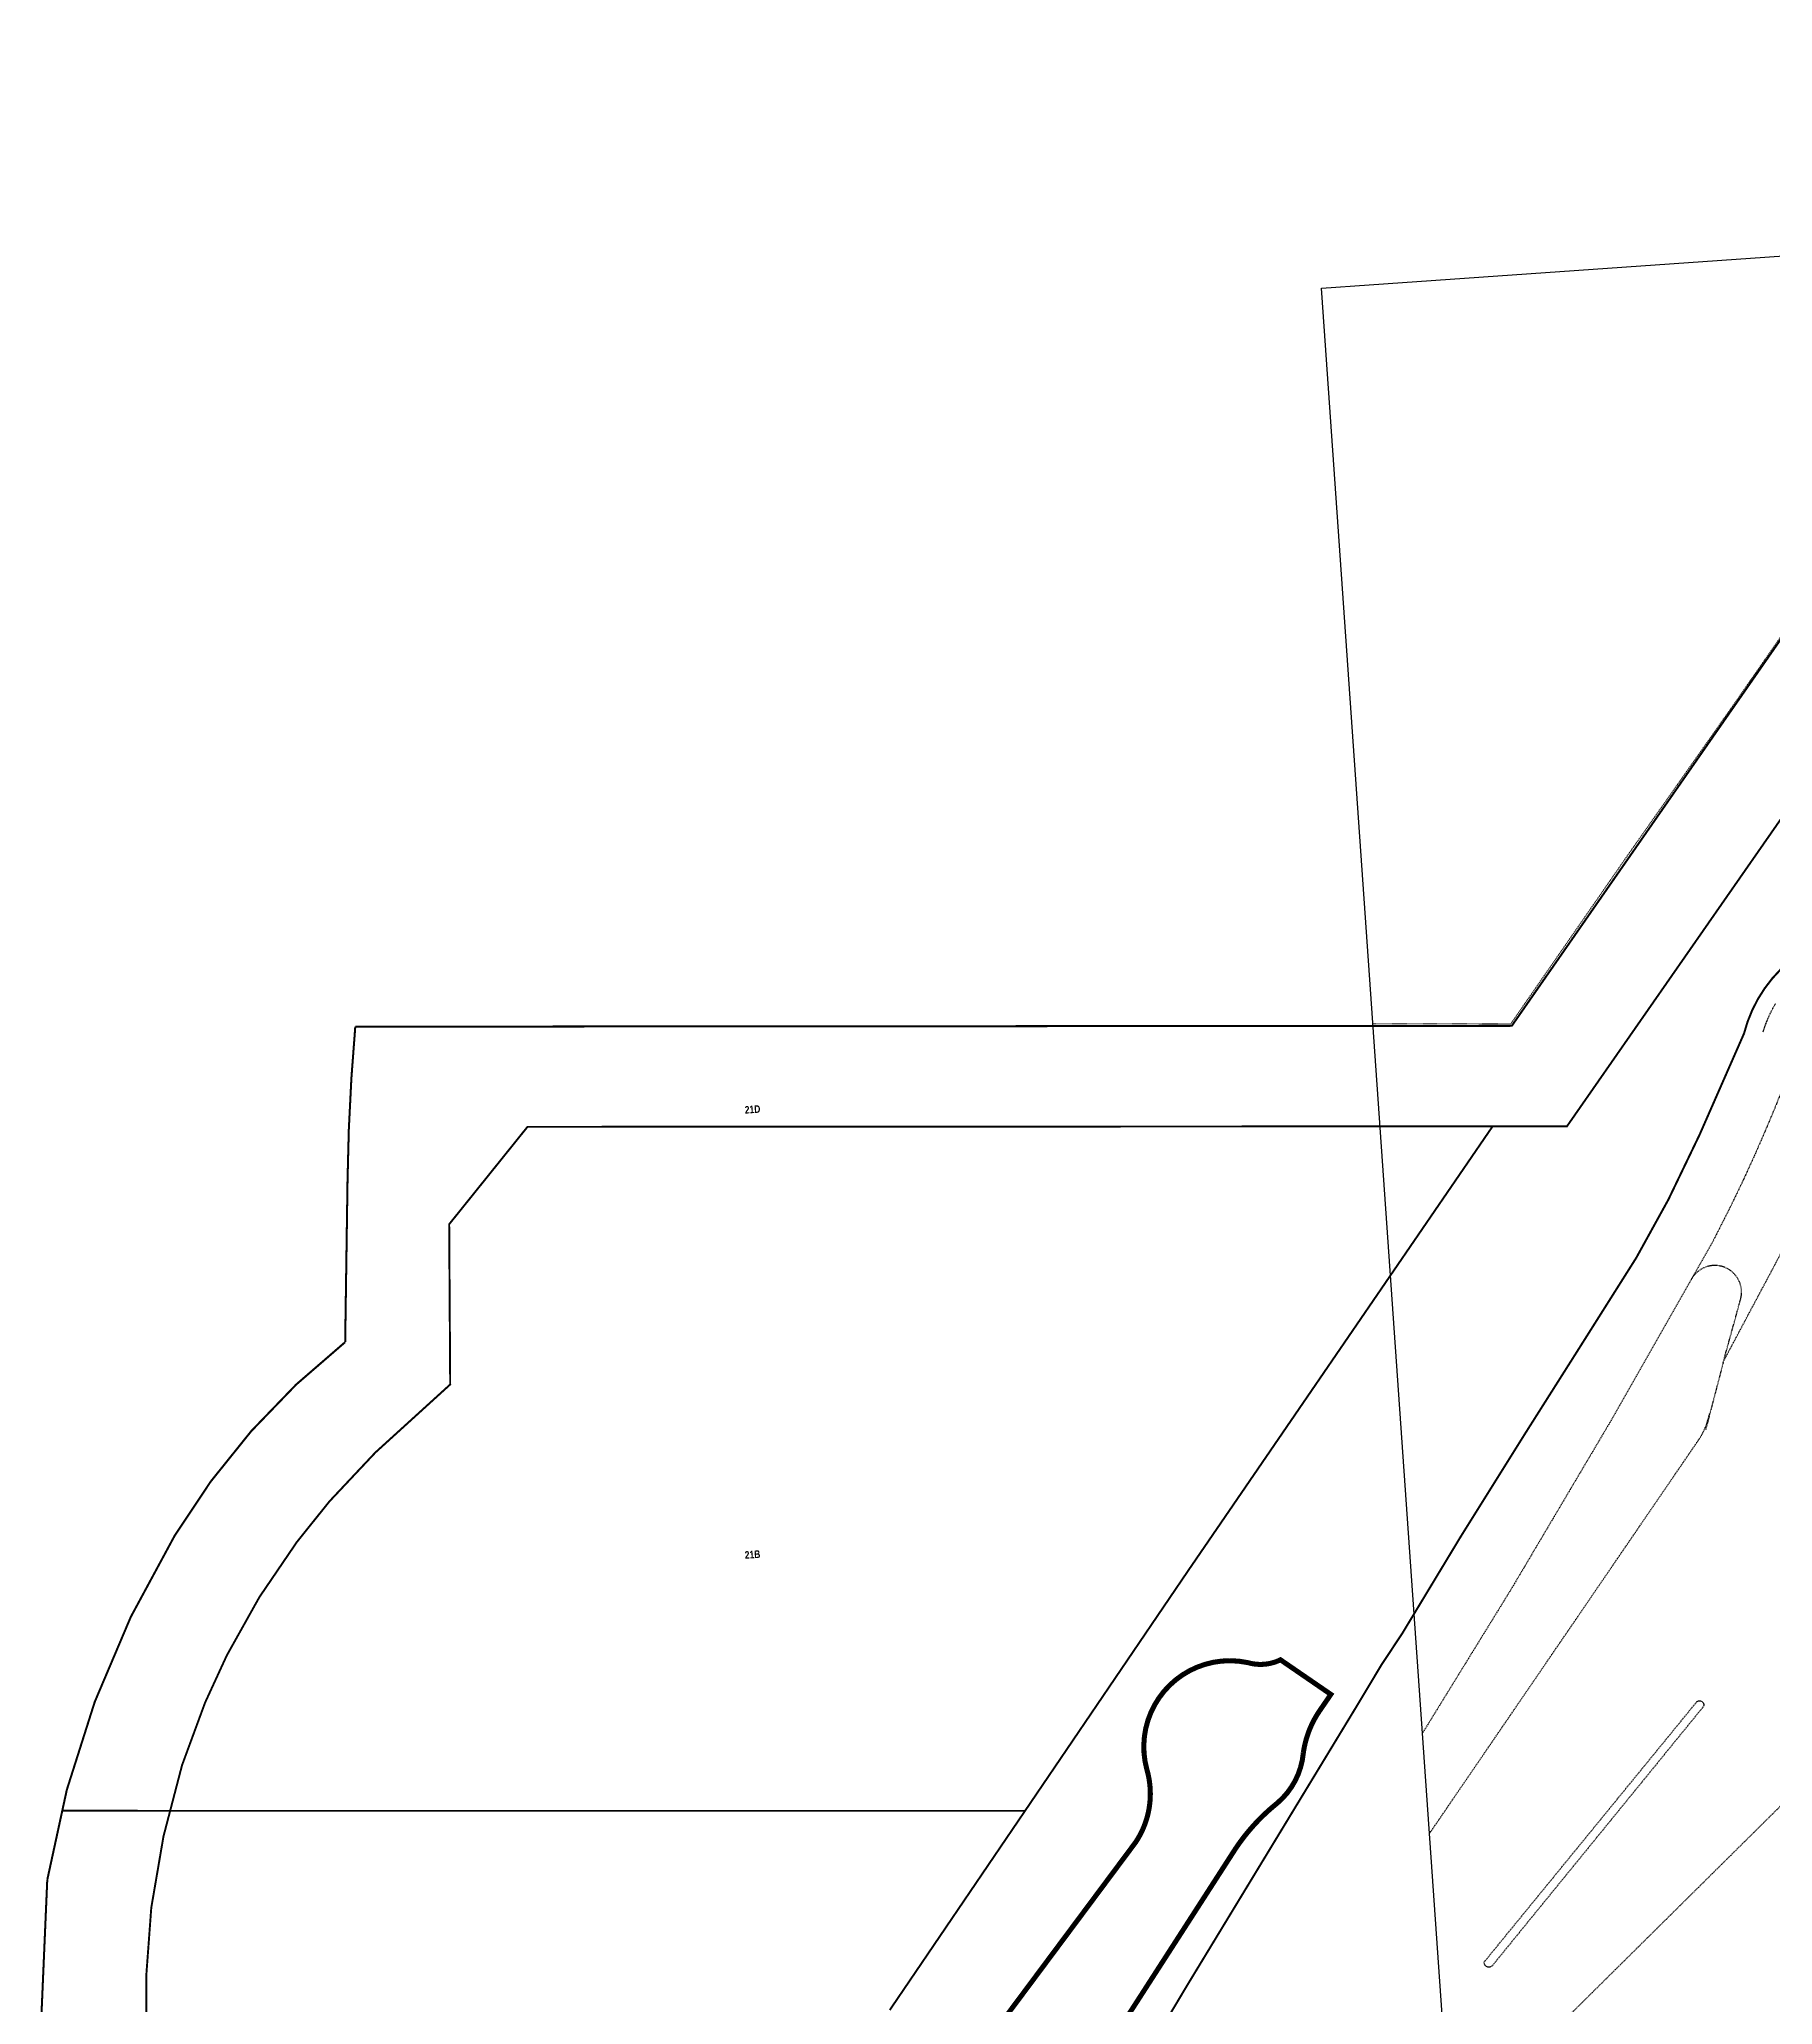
# Model space of a CAD drawing. Header units: millimetres. Extents: x 50357 to 985146, y 723188 to 1803594.
# Drawn here: x 829184.7 to 829527.5, y 820073.1 to 820461.7 of the extents above; entities that cross this region are included whole.
import ezdxf
from ezdxf.xclip import XClip

# ---------------------------------------------------------------- set-up
doc = ezdxf.new("R2010")
doc.units = ezdxf.units.MM
doc.header["$LTSCALE"] = 3
doc.header["$MEASUREMENT"] = 0
for name, pattern in [('DASHED', [19.05, 12.7, -6.35]), ('PHANTOM', [2.5, 1.25, -0.25, 0.25, -0.25, 0.25, -0.25]), ('x-baseplan$0$DGN Style 2', [1.94727e-06, 0, -1.94727e-06])]:
    doc.linetypes.add(name, pattern=pattern)
doc.layers.get('Defpoints').update_dxf_attribs({"color": 32})
for name, color, linetype in [('00_Xref', 7, 'Continuous'), ('_PARCEL BOUNDARY', 10, 'DASHED'), ('x-baseplan$0$XXXXX-PIW-DWG-P00-XXXX-R100-WS4-00$0$XXXXX-PIW-P-WHCGRDP1-XXX$0$MMH813__', 3, 'Continuous')]:
    doc.layers.add(name, color=color, linetype=linetype)
doc.layers.add('DraftConditionLine_AtGradeRoad_20180809', color=7, linetype='Continuous', lineweight=0)
doc.layers.add('x-baseplan$0$AR-ROAD_AR_BS_MI_', color=7, linetype='Continuous', true_color=0x6d6d6d)
doc.styles.add('_BOLD', font='arialbd.ttf', dxfattribs={"width": 0.8})

# ---------------------------------------------------------------- blocks, each defined once
blk = doc.blocks.new('x-baseplan$0$XXXXX-PIW-DWG-P00-XXXX-R100-WS4-00')
at = {"layer": 'x-baseplan$0$XXXXX-PIW-DWG-P00-XXXX-R100-WS4-00$0$XXXXX-PIW-P-WHCGRDP1-XXX$0$MMH813__', "ltscale": 0.005142, "elevation": 5.71}
blk.add_lwpolyline([(834162.37, 818072.13), (834185.56, 818108.08), (834185.68, 818108.26), (834186.22, 818109.07), (834186.78, 818109.87), (834187.37, 818110.65), (834187.97, 818111.42), (834188.59, 818112.17), (834189.23, 818112.9), (834189.32, 818113.01), (834189.89, 818113.62), (834190.56, 818114.33), (834191.26, 818115.01), (834191.97, 818115.68), (834192.69, 818116.33), (834193.44, 818116.96), (834193.83, 818117.28), (834194.22, 818117.61), (834195.01, 818118.34), (834195.74, 818119.13), (834196.41, 818119.96), (834197.02, 818120.84), (834197.57, 818121.76), (834198.05, 818122.72), (834198.46, 818123.71), (834198.79, 818124.73), (834199.06, 818125.77), (834199.25, 818126.82), (834199.38, 818127.81), (834199.54, 818128.75), (834199.74, 818129.67), (834200, 818130.59), (834200.3, 818131.49), (834200.38, 818131.72), (834200.64, 818132.38), (834201.03, 818133.24), (834201.46, 818134.09), (834201.93, 818134.91), (834202.44, 818135.71), (834204.13, 818138.18), (834208.27, 818144.21)], dxfattribs=at)
at = {"layer": 'x-baseplan$0$XXXXX-PIW-DWG-P00-XXXX-R100-WS4-00$0$XXXXX-PIW-P-WHCGRDP1-XXX$0$MMH813__', "ltscale": 0.005142}
for points in [[(834165.08, 818076.34, 5.11), (834180.8, 818100.71, 5.43), (834185.56, 818108.08, 5.52), (834185.68, 818108.26, 5.52), (834186.22, 818109.07, 5.55), (834186.78, 818109.87, 5.58), (834187.37, 818110.65, 5.61), (834187.97, 818111.42, 5.64), (834188.59, 818112.17, 5.68), (834189.23, 818112.9, 5.71), (834189.32, 818113.01, 5.72), (834189.89, 818113.62, 5.75), (834190.56, 818114.33, 5.82), (834191.26, 818115.01, 5.85), (834191.97, 818115.68, 5.86), (834192.69, 818116.33, 5.87), (834193.44, 818116.96, 5.87), (834193.83, 818117.28, 5.88), (834194.22, 818117.61, 5.88), (834195.01, 818118.34, 5.89), (834195.74, 818119.13, 5.9), (834196.41, 818119.96, 5.9), (834197.02, 818120.84, 5.91), (834197.57, 818121.76, 5.91), (834198.05, 818122.72, 5.92), (834198.46, 818123.71, 5.92), (834198.79, 818124.73, 5.92), (834199.06, 818125.77, 5.93), (834199.25, 818126.82, 5.93), (834199.38, 818127.81, 5.93), (834199.54, 818128.75, 5.93), (834199.74, 818129.67, 5.93), (834200, 818130.59, 5.93), (834200.3, 818131.49, 5.9), (834200.38, 818131.72, 5.88), (834200.64, 818132.38, 5.86), (834201.03, 818133.24, 5.85), (834201.46, 818134.09, 5.84), (834201.93, 818134.91, 5.83), (834202.44, 818135.71, 5.84), (834204.13, 818138.18, 5.9), (834204.7, 818139.01, 5.92), (834205.27, 818139.83, 5.94), (834205.83, 818140.66, 5.96), (834208.27, 818144.21, 6.05)], [(834140.17, 818075.66, 0), (834144.38, 818081.07, 0), (834148.57, 818086.68, 0), (834165.76, 818110, 0)], [(834142.62, 818073.97, 0), (834146.83, 818079.38, 0), (834151.02, 818084.99, 0), (834167.8, 818107.76, 0)], [(834163.81, 818076.17, 0), (834180.08, 818101.39, 0), (834184.99, 818109.02, 0), (834185.05, 818109.12, 0)]]:
    blk.add_polyline3d(points, dxfattribs=at)
blk = doc.blocks.new('x-baseplan')
at = {"layer": 'x-baseplan$0$AR-ROAD_AR_BS_MI_', "linetype": 'x-baseplan$0$DGN Style 2'}
for q in [(834285.45, 818217.4), (834278.52, 818191.56)]:
    blk.add_line((834282, 818204.91), q, dxfattribs=at)
at = {"layer": 'x-baseplan$0$AR-ROAD_AR_BS_MI_', "linetype": 'x-baseplan$0$DGN Style 2', "lineweight": 0, "flags": 128}
for points in [[(834240.01, 818271.91), (834262.88, 818304.88), (834284.95, 818336.24), (834287.42, 818339.82), (834328.67, 818399.09)], [(834018.47, 818271.96), (834170.03, 818271.86), (834240.01, 818271.91)]]:
    blk.add_lwpolyline(points, dxfattribs=at)
at = {"layer": 'x-baseplan$0$AR-ROAD_AR_BS_MI_', "linetype": 'x-baseplan$0$DGN Style 2', "flags": 128}
for points in [[(834291.6, 818274.52), (834291.8, 818274.89)], [(834291.8, 818274.89), (834292, 818275.25), (834292.2, 818275.61), (834292.41, 818275.97)], [(834290.04, 818270.68), (834290.17, 818271.08), (834290.3, 818271.47)], [(834290.05, 818270.69), (834290.18, 818271.08), (834290.31, 818271.48)], [(834290.3, 818271.47), (834290.44, 818271.86), (834290.59, 818272.25), (834290.74, 818272.63), (834290.9, 818273.02)], [(834290.31, 818271.48), (834290.45, 818271.87), (834290.6, 818272.26), (834290.75, 818272.64), (834290.91, 818273.02)], [(834290.9, 818273.02), (834291.07, 818273.4)], [(834290.91, 818273.02), (834291.08, 818273.4)], [(834291.07, 818273.4), (834291.24, 818273.77)], [(834291.24, 818273.77), (834291.42, 818274.15)], [(834291.42, 818274.15), (834291.6, 818274.52)], [(834289.87, 818270.27), (834290.04, 818270.68)], [(834289.88, 818270.27), (834290.05, 818270.69)], [(834296.64, 818266.97), (834296.61, 818266.86), (834296.57, 818266.74), (834296.54, 818266.62), (834296.51, 818266.5), (834296.49, 818266.38), (834296.44, 818266.16), (834294.52, 818261.04), (834292.5, 818255.94), (834290.39, 818250.88), (834288.2, 818245.86), (834285.92, 818240.88), (834283.55, 818235.94), (834279.81, 818228.56), (834260.26, 818194.18), (834240.1, 818160.14), (834218.88, 818125.7)], [(834282, 818204.91), (834282.05, 818205.13), (834311.22, 818259.88)], [(834212.44, 818095.01), (834277.13, 818189.59), (834277.26, 818189.78), (834277.38, 818189.98), (834277.51, 818190.17), (834277.63, 818190.37), (834277.74, 818190.57), (834277.86, 818190.78), (834277.97, 818190.98), (834278.07, 818191.19), (834278.17, 818191.4), (834278.27, 818191.61), (834278.37, 818191.82), (834278.46, 818192.03), (834278.55, 818192.25), (834278.63, 818192.47), (834278.71, 818192.68), (834278.78, 818192.9), (834278.86, 818193.12), (834278.92, 818193.35), (834278.99, 818193.57), (834279.05, 818193.79), (834279.11, 818194.02), (834279.16, 818194.25), (834279.21, 818194.47), (834279.29, 818194.91)], [(834344.62, 818162.09), (834344.39, 818162.07), (834343.83, 818162.01), (834343.27, 818161.93), (834342.72, 818161.85), (834342.16, 818161.76), (834341.61, 818161.66), (834341.06, 818161.55), (834340.51, 818161.43), (834339.96, 818161.3), (834339.42, 818161.16), (834338.87, 818161.01), (834338.33, 818160.85), (834333.7, 818157.18), (834236.42, 818060.84)], [(834234.87, 818086.54), (834276.77, 818137.81), (834276.78, 818137.82), (834276.79, 818137.83), (834276.81, 818137.84), (834276.82, 818137.85), (834276.83, 818137.86), (834276.84, 818137.87), (834276.85, 818137.88), (834276.86, 818137.89), (834276.88, 818137.89), (834276.89, 818137.9), (834276.9, 818137.91), (834276.91, 818137.92), (834276.93, 818137.92), (834276.94, 818137.93), (834276.95, 818137.94), (834276.96, 818137.94), (834276.98, 818137.95), (834276.99, 818137.96), (834277, 818137.96), (834277.02, 818137.97), (834277.03, 818137.97), (834277.04, 818137.98), (834277.06, 818137.98), (834277.07, 818137.99), (834277.09, 818137.99), (834277.1, 818138), (834277.11, 818138), (834277.13, 818138), (834277.14, 818138.01), (834277.16, 818138.01), (834277.17, 818138.01), (834277.18, 818138.02), (834277.2, 818138.02), (834277.21, 818138.02), (834277.23, 818138.02), (834277.24, 818138.02), (834277.26, 818138.03), (834277.27, 818138.03), (834277.28, 818138.03), (834277.3, 818138.03), (834277.31, 818138.03), (834277.33, 818138.03), (834277.34, 818138.03), (834277.36, 818138.03), (834277.37, 818138.03), (834277.39, 818138.03), (834277.4, 818138.03), (834277.41, 818138.03), (834277.43, 818138.02), (834277.44, 818138.02), (834277.46, 818138.02), (834277.47, 818138.02), (834277.49, 818138.01), (834277.5, 818138.01), (834277.51, 818138.01), (834277.53, 818138.01), (834277.54, 818138), (834277.56, 818138), (834277.57, 818137.99), (834277.58, 818137.99), (834277.6, 818137.99), (834277.61, 818137.98), (834277.63, 818137.98), (834277.64, 818137.97), (834277.65, 818137.96), (834277.67, 818137.96), (834277.68, 818137.95), (834277.69, 818137.95), (834277.71, 818137.94), (834277.72, 818137.93), (834277.73, 818137.93), (834277.74, 818137.92), (834277.76, 818137.91), (834277.77, 818137.9), (834277.78, 818137.9), (834277.79, 818137.89), (834277.8, 818137.88), (834277.82, 818137.87), (834277.83, 818137.86), (834277.84, 818137.86), (834277.85, 818137.85), (834277.86, 818137.84), (834277.87, 818137.83), (834277.88, 818137.82), (834277.9, 818137.81), (834277.91, 818137.8), (834277.92, 818137.79), (834277.93, 818137.78), (834277.94, 818137.77), (834277.95, 818137.76), (834277.96, 818137.75), (834277.97, 818137.73), (834277.97, 818137.72), (834277.98, 818137.71), (834277.99, 818137.7), (834278, 818137.69), (834278.01, 818137.68), (834278.02, 818137.67), (834278.03, 818137.65), (834278.03, 818137.64), (834278.04, 818137.63), (834278.05, 818137.62), (834278.06, 818137.6), (834278.06, 818137.59), (834278.07, 818137.58), (834278.08, 818137.57), (834278.08, 818137.55), (834278.09, 818137.54), (834278.09, 818137.53), (834278.1, 818137.51), (834278.1, 818137.5), (834278.11, 818137.49), (834278.11, 818137.47), (834278.12, 818137.46), (834278.12, 818137.44), (834278.13, 818137.43), (834278.13, 818137.42), (834278.14, 818137.4), (834278.14, 818137.39), (834278.14, 818137.37), (834278.15, 818137.36), (834278.15, 818137.35), (834278.15, 818137.33), (834278.15, 818137.32), (834278.15, 818137.3), (834278.16, 818137.29), (834278.16, 818137.27), (834278.16, 818137.26), (834278.16, 818137.25), (834278.16, 818137.23), (834278.16, 818137.22), (834278.16, 818137.2), (834278.16, 818137.19), (834278.16, 818137.17), (834278.16, 818137.16), (834278.16, 818137.14), (834278.16, 818137.13), (834278.16, 818137.11), (834278.15, 818137.1), (834278.15, 818137.09), (834278.15, 818137.07), (834278.15, 818137.06), (834278.15, 818137.04), (834278.14, 818137.03), (834278.14, 818137.01), (834278.14, 818137), (834278.13, 818136.99), (834278.13, 818136.97), (834278.13, 818136.96), (834278.12, 818136.94), (834278.12, 818136.93), (834278.11, 818136.92), (834278.11, 818136.9), (834278.1, 818136.89), (834278.09, 818136.87), (834236.39, 818085.7), (834236.38, 818085.68), (834236.37, 818085.67), (834236.36, 818085.66), (834236.35, 818085.65), (834236.34, 818085.63), (834236.33, 818085.62), (834236.32, 818085.61), (834236.3, 818085.6), (834236.29, 818085.59), (834236.28, 818085.58), (834236.27, 818085.57), (834236.25, 818085.56), (834236.24, 818085.55), (834236.23, 818085.54), (834236.21, 818085.53), (834236.2, 818085.52), (834236.19, 818085.51), (834236.17, 818085.5), (834236.16, 818085.49), (834236.15, 818085.48), (834236.13, 818085.47), (834236.12, 818085.46), (834236.1, 818085.46), (834236.09, 818085.45), (834236.07, 818085.44), (834236.06, 818085.43), (834236.04, 818085.43), (834236.03, 818085.42), (834236.01, 818085.41), (834236, 818085.41), (834235.98, 818085.4), (834235.97, 818085.4), (834235.95, 818085.39), (834235.94, 818085.39), (834235.92, 818085.38), (834235.9, 818085.38), (834235.89, 818085.37), (834235.87, 818085.37), (834235.86, 818085.37), (834235.84, 818085.36), (834235.82, 818085.36), (834235.81, 818085.36), (834235.79, 818085.35), (834235.78, 818085.35), (834235.76, 818085.35), (834235.74, 818085.35), (834235.73, 818085.35), (834235.71, 818085.35), (834235.69, 818085.35), (834235.68, 818085.35), (834235.66, 818085.35), (834235.64, 818085.35), (834235.63, 818085.35), (834235.61, 818085.35), (834235.59, 818085.35), (834235.58, 818085.35), (834235.56, 818085.35), (834235.55, 818085.35), (834235.53, 818085.35), (834235.51, 818085.36), (834235.5, 818085.36), (834235.48, 818085.36), (834235.46, 818085.37), (834235.45, 818085.37), (834235.43, 818085.37), (834235.42, 818085.38), (834235.4, 818085.38), (834235.39, 818085.39), (834235.37, 818085.39), (834235.35, 818085.4), (834235.34, 818085.4), (834235.32, 818085.41), (834235.31, 818085.41), (834235.29, 818085.42), (834235.28, 818085.43), (834235.26, 818085.43), (834235.25, 818085.44), (834235.23, 818085.45), (834235.22, 818085.46), (834235.2, 818085.46), (834235.19, 818085.47), (834235.18, 818085.48), (834235.16, 818085.49), (834235.15, 818085.5), (834235.13, 818085.51), (834235.12, 818085.52), (834235.11, 818085.52), (834235.09, 818085.53), (834235.08, 818085.54), (834235.07, 818085.55), (834235.05, 818085.57), (834235.04, 818085.58), (834235.03, 818085.59), (834235.02, 818085.6), (834235.01, 818085.61), (834234.99, 818085.62), (834234.98, 818085.63), (834234.97, 818085.64), (834234.96, 818085.66), (834234.95, 818085.67), (834234.94, 818085.68), (834234.93, 818085.69), (834234.92, 818085.71), (834234.91, 818085.72), (834234.9, 818085.73), (834234.89, 818085.75), (834234.88, 818085.76), (834234.87, 818085.77), (834234.86, 818085.79), (834234.85, 818085.8), (834234.84, 818085.82), (834234.84, 818085.83), (834234.83, 818085.84), (834234.82, 818085.86), (834234.81, 818085.87), (834234.81, 818085.89), (834234.8, 818085.9), (834234.79, 818085.92), (834234.79, 818085.93), (834234.78, 818085.95), (834234.77, 818085.96), (834234.77, 818085.98), (834234.76, 818086), (834234.76, 818086.01), (834234.75, 818086.03), (834234.75, 818086.04), (834234.75, 818086.06), (834234.74, 818086.07), (834234.74, 818086.09), (834234.73, 818086.11), (834234.73, 818086.12), (834234.73, 818086.14), (834234.73, 818086.16), (834234.72, 818086.17), (834234.72, 818086.19), (834234.72, 818086.2), (834234.72, 818086.22), (834234.72, 818086.24), (834234.72, 818086.25), (834234.72, 818086.27), (834234.72, 818086.29), (834234.72, 818086.3), (834234.72, 818086.32), (834234.72, 818086.34), (834234.72, 818086.35), (834234.72, 818086.37), (834234.72, 818086.39), (834234.72, 818086.4), (834234.73, 818086.42), (834234.73, 818086.43), (834234.73, 818086.45), (834234.73, 818086.47), (834234.74, 818086.48), (834234.74, 818086.5), (834234.74, 818086.51), (834234.75, 818086.53), (834234.75, 818086.55), (834234.76, 818086.56), (834234.87, 818086.54)]]:
    blk.add_lwpolyline(points, dxfattribs=at)
at = {"layer": 'x-baseplan$0$AR-ROAD_AR_BS_MI_', "linetype": 'x-baseplan$0$DGN Style 2'}
blk.add_arc((834280.35, 818218.81), 5.29, 344.5942, 150.3756, dxfattribs=at)
blk.add_open_spline([(834217.16, 818123.01), (834207.97, 818108.73), (834203.01, 818100.94), (834198.06, 818093.15), (834190.62, 818081.99), (834182.3, 818069.51), (834173.97, 818057.03), (834172.72, 818055.14), (834172.44, 818054.65), (834171.88, 818053.67), (834171.38, 818052.72), (834170.77, 818051.37), (834170.42, 818050.51), (834170.28, 818050.12), (834170.23, 818049.92), (834170.19, 818049.72), (834170.14, 818049.49), (834169.74, 818048.4), (834169.42, 818047.3), (834168.84, 818044.68), (834168.59, 818042.67), (834168.57, 818039.77), (834168.68, 818038.3), (834168.81, 818037.28), (834168.89, 818036.75), (834169.04, 818035.78), (834169.24, 818034.82), (834169.45, 818033.9), (834169.58, 818033.39), (834169.71, 818032.88), (834169.9, 818032.21), (834170.19, 818031.2), (834170.69, 818029.81), (834171.03, 818028.91), (834171.4, 818028.04), (834171.78, 818027.15), (834172.27, 818026.17), (834172.54, 818025.66), (834173.27, 818024.36), (834174.13, 818023.08), (834175.87, 818020.97), (834176.82, 818019.99), (834178.14, 818018.82), (834178.57, 818018.47), (834179.74, 818017.57), (834180.76, 818016.89), (834182.31, 818016), (834183.08, 818015.6), (834183.86, 818015.19), (834184.88, 818014.7), (834185.91, 818014.23), (834187.24, 818013.67), (834188, 818013.38), (834189.35, 818012.87), (834190.12, 818012.62), (834190.98, 818012.34), (834191.52, 818012.19), (834192.05, 818012.05), (834192.9, 818011.86), (834193.86, 818011.69), (834195.59, 818011.53), (834196.73, 818011.51), (834198.12, 818011.6), (834199.27, 818011.69), (834200.93, 818011.93), (834201.95, 818012.12), (834203.03, 818012.35), (834203.99, 818012.58), (834205.45, 818013.01), (834207.14, 818013.56), (834208.4, 818014.1), (834209.52, 818014.66), (834210.66, 818015.27), (834211.75, 818015.98), (834212.64, 818016.64), (834212.85, 818016.8), (834213.05, 818016.96), (834213.38, 818017.18), (834235.42, 818032.28), (834257.46, 818047.37), (834313.23, 818085.55)], degree=3, knots=[0, 0, 0, 0, 0.118549, 0.119922, 0.119922, 0.292667, 0.314758, 0.314758, 0.322104, 0.322104, 0.329451, 0.336081, 0.341297, 0.341488, 0.341488, 0.343923, 0.344155, 0.344618, 0.358987, 0.358987, 0.379393, 0.385178, 0.39664, 0.398543, 0.398543, 0.403565, 0.411326, 0.411326, 0.415739, 0.418174, 0.418174, 0.424794, 0.431794, 0.437349, 0.437349, 0.444091, 0.44981, 0.451582, 0.451582, 0.469286, 0.471423, 0.487063, 0.487063, 0.494301, 0.494301, 0.506246, 0.510156, 0.517505, 0.517505, 0.52162, 0.532201, 0.532201, 0.540333, 0.542782, 0.550898, 0.550898, 0.554553, 0.55809, 0.55809, 0.565833, 0.570707, 0.580657, 0.580657, 0.588819, 0.595598, 0.602376, 0.602376, 0.609847, 0.615173, 0.622211, 0.632923, 0.632923, 0.638514, 0.649735, 0.649735, 0.652952, 0.653071, 0.653071, 0.658133, 1, 1, 1, 1], dxfattribs=at)
blk.add_blockref('x-baseplan$0$XXXXX-PIW-DWG-P00-XXXX-R100-WS4-00', (0, 0))
blk = doc.blocks.new('PARCEL BOUNDARY')
at = {"layer": '_PARCEL BOUNDARY', "ltscale": 0.2, "const_width": 400}
for points in [[(833948989, 817456124), (833950364, 817488063, -0.0940633), (833975556, 817556113, -0.0902781), (834009286, 817594401), (834009749, 817626239, -0.0189096), (834011285, 817656779), (834240035, 817656948), (834328826, 817784526)], [(834293229, 817668130, 0.1362325), (834285961, 817655424), (834277176, 817635418), (834270995, 817622574), (834264654, 817611081), (834252662, 817592098), (834242750, 817576451), (834230030, 817556108), (834218394, 817536845), (834214232, 817530553), (834209561, 817522752), (834175873, 817467287), (834168313, 817454617)]]:
    blk.add_lwpolyline(points, format="xyb", dxfattribs=at)
at = {"layer": '_PARCEL BOUNDARY', "ltscale": 100, "const_width": 383, "flags": 128}
for points in [[(834236237, 817637072), (834250943, 817637080), (834345551, 817772940)], [(833953173, 817501723), (833974494, 817501723), (834143765, 817501723)]]:
    blk.add_lwpolyline(points, dxfattribs=at)
at = {"layer": '_PARCEL BOUNDARY', "ltscale": 100, "const_width": 383}
blk.add_lwpolyline([(833969935, 817447466), (833969971, 817469437), (833970937, 817482557), (833973350, 817496662), (833977027, 817510752), (833981581, 817523118), (833985886, 817532471), (833992319, 817543971), (833999729, 817554866), (834006171, 817562900), (834015255, 817572566), (834030059, 817586023), (834029857, 817617710), (834045344, 817636969), (834236237, 817637072), (834176143, 817549386), (834130481, 817482167), (834117000, 817462322)], dxfattribs=at)
at = {"layer": 'Defpoints', "style": '_BOLD', "width": 0.8}
for s, p in [('21D', (834088379, 817639572, 994000)), ('21B', (834088379, 817551544, 994000))]:
    blk.add_text(s, height=1500, rotation=4.00124, dxfattribs=at).set_placement(p)

msp = doc.modelspace()

# ---------------------------------------------------------------- linework, layer by layer
at = {"layer": 'Defpoints'}
msp.add_lwpolyline([(829438.2749, 820412.4564), (830142.5028, 820461.6873), (830191.8829, 819755.3265), (829487.6549, 819706.0955)], close=True, dxfattribs=at)
at = {"layer": 'DraftConditionLine_AtGradeRoad_20180809', "linetype": 'PHANTOM', "ltscale": 0.3, "const_width": 1, "flags": 128}
msp.add_lwpolyline([(829676.9706, 820165.7243), (829676.9917, 820165.0595), (829677.0012, 820164.3945), (829676.9991, 820163.7294), (829676.9854, 820163.0644), (829676.9601, 820162.3998), (829676.9231, 820161.7358), (829676.8746, 820161.0724), (829676.8146, 820160.4101), (829676.743, 820159.7488), (829676.6598, 820159.0889), (829676.5652, 820158.4306), (829676.459, 820157.774), (829676.3415, 820157.1194), (829676.2125, 820156.4669), (829676.0721, 820155.8168), (829675.9205, 820155.1693), (829675.7575, 820154.5244), (829675.5833, 820153.8825), (829675.398, 820153.2438), (829675.2015, 820152.6084), (829674.994, 820151.9765), (829674.7755, 820151.3483), (829674.546, 820150.7241), (829674.3057, 820150.1039), (829674.0546, 820149.488), (829673.7928, 820148.8766), (829673.5203, 820148.2699), (829673.2373, 820147.668), (829672.9439, 820147.0711), (829672.64, 820146.4795), (829672.3259, 820145.8932), (829672.0016, 820145.3126), (829671.6673, 820144.7376), (829671.3229, 820144.1686), (829670.9687, 820143.6057), (829670.6047, 820143.0491), (829670.231, 820142.4989), (829669.8478, 820141.9553), (829669.4551, 820141.4184), (829669.0532, 820140.8885), (829668.6421, 820140.3657), (829668.2219, 820139.8502), (829667.7927, 820139.342), (829667.3549, 820138.8415), (829667.3547, 820138.8413), (829665.3504, 820136.8526), (829663.3118, 820134.8992), (829661.2394, 820132.9817), (829659.1338, 820131.1006), (829656.9957, 820129.2566), (829654.8258, 820127.4501), (829652.6246, 820125.6818), (829650.393, 820123.9522), (829648.1315, 820122.2618), (829645.8408, 820120.6111), (829643.5217, 820119.0007), (829641.1748, 820117.431), (829638.8009, 820115.9024), (829636.4007, 820114.4156), (829633.9749, 820112.9708), (829631.5242, 820111.5686), (829629.0494, 820110.2094), (829626.5513, 820108.8936), (829625.4437, 820108.3279, 0.0292121), (829599.6203, 820095.8033, 0.02526117), (829495.3773, 820025.4198), (829458.7116, 819999.2796), (829458.1109, 819998.7875), (829457.5016, 819998.3061), (829456.884, 819997.8353), (829456.2584, 819997.3754), (829455.6247, 819996.9264), (829454.9834, 819996.4886), (829454.3345, 819996.0621), (829453.6782, 819995.6469), (829453.0148, 819995.2433), (829452.3445, 819994.8513), (829451.6674, 819994.471), (829450.9838, 819994.1026), (829450.2938, 819993.7462), (829449.5978, 819993.402), (829448.8958, 819993.0699), (829448.1882, 819992.7501), (829447.4751, 819992.4427), (829446.7567, 819992.1478), (829446.0333, 819991.8655), (829445.3051, 819991.5958), (829444.5723, 819991.3389), (829443.8351, 819991.0949), (829443.0937, 819990.8637), (829442.3485, 819990.6455), (829441.5995, 819990.4404), (829440.8471, 819990.2483), (829440.0914, 819990.0694), (829439.3327, 819989.9038), (829438.5713, 819989.7514), (829437.8073, 819989.6123), (829437.041, 819989.4865), (829436.2726, 819989.3742), (829435.5024, 819989.2752), (829434.7306, 819989.1898), (829433.9574, 819989.1178), (829433.1831, 819989.0593), (829432.4078, 819989.0144), (829431.6319, 819988.983), (829430.8556, 819988.9651), (829430.079, 819988.9608), (829429.3025, 819988.97), (829428.5263, 819988.9928), (829427.7506, 819989.0291), (829426.9757, 819989.079), (829426.2017, 819989.1424), (829425.429, 819989.2193), (829424.6577, 819989.3096), (829423.8881, 819989.4134), (829423.1205, 819989.5306), (829422.355, 819989.6612), (829421.5919, 819989.8051), (829420.8315, 819989.9624), (829420.0739, 819990.1328), (829419.3193, 819990.3165), (829418.5682, 819990.5133), (829417.8205, 819990.7232), (829417.0766, 819990.9461), (829416.3368, 819991.182), (829415.6012, 819991.4307), (829414.87, 819991.6923), (829414.1435, 819991.9665), (829413.4219, 819992.2534), (829412.7054, 819992.5528), (829411.9942, 819992.8648), (829411.2886, 819993.189), (829410.5888, 819993.5255), (829409.8949, 819993.8742), (829409.2073, 819994.235), (829408.526, 819994.6077), (829407.8513, 819994.9922), (829407.1835, 819995.3885), (829406.5227, 819995.7963), (829405.8691, 819996.2156), (829405.2229, 819996.6463), (829404.5843, 819997.0881), (829403.9535, 819997.5411), (829403.3308, 819998.005), (829402.7162, 819998.4796), (829402.11, 819998.965), (829401.5124, 819999.4608), (829400.9235, 819999.967), (829400.3435, 820000.4834), (829399.7726, 820001.0098), (829399.2111, 820001.5462), (829398.6589, 820002.0922), (829398.1164, 820002.6478), (829397.8701, 820002.9065), (829397.3229, 820003.5218), (829396.7865, 820004.1465), (829396.2611, 820004.7804), (829395.7469, 820005.4234), (829395.2439, 820006.0754), (829394.7524, 820006.7359), (829394.2725, 820007.405), (829393.8044, 820008.0823), (829393.3482, 820008.7678), (829392.9039, 820009.461), (829392.4719, 820010.1619), (829392.0521, 820010.8703), (829391.6448, 820011.5858), (829391.25, 820012.3084), (829390.8679, 820013.0377), (829390.4986, 820013.7736), (829390.1422, 820014.5159), (829389.7988, 820015.2642), (829389.4685, 820016.0184), (829389.1514, 820016.7783), (829388.8476, 820017.5436), (829388.5572, 820018.3141), (829388.2804, 820019.0895), (829388.0171, 820019.8696), (829387.7674, 820020.6542), (829387.5315, 820021.4431), (829387.3094, 820022.2359), (829387.1011, 820023.0325), (829386.9068, 820023.8327), (829386.7265, 820024.636), (829386.5602, 820025.4425), (829386.4081, 820026.2516), (829386.27, 820027.0634), (829386.1462, 820027.8774), (829386.0366, 820028.6934), (829385.9412, 820029.5113), (829385.8602, 820030.3306), (829385.7934, 820031.1513), (829385.741, 820031.973), (829385.7029, 820032.7955), (829385.6792, 820033.6185), (829385.6699, 820034.4418), (829385.6749, 820035.2652), (829385.6943, 820036.0883), (829385.7281, 820036.911), (829385.7762, 820037.733), (829385.8386, 820038.554), (829385.9154, 820039.3738), (829386.0064, 820040.1921), (829386.1118, 820041.0087), (829386.2313, 820041.8234), (829386.3651, 820042.6358), (829386.513, 820043.4458), (829386.6751, 820044.253), (829386.8512, 820045.0574), (829387.0413, 820045.8585), (829387.2454, 820046.6562), (829387.4633, 820047.4502), (829387.6951, 820048.2403), (829387.9406, 820049.0262), (829388.1998, 820049.8077), (829388.4727, 820050.5845), (829388.759, 820051.3565), (829389.0587, 820052.1234), (829389.3718, 820052.8849), (829389.6982, 820053.6409), (829389.8982, 820054.0871), (829391.753, 820057.4474), (829393.6661, 820060.7748), (829395.637, 820064.0683), (829397.665, 820067.3269), (829399.7497, 820070.5497), (829400.0265, 820070.9685), (829421.2048, 820103.8268), (829421.5952, 820104.4038), (829421.9955, 820104.974), (829422.4058, 820105.537), (829422.8258, 820106.0929), (829423.2554, 820106.6413), (829423.6946, 820107.1821), (829424.1431, 820107.7152), (829424.6009, 820108.2404), (829425.0677, 820108.7575), (829425.5435, 820109.2664), (829426.0282, 820109.7669), (829426.5214, 820110.2588), (829427.0232, 820110.7421), (829427.5334, 820111.2166), (829428.0517, 820111.682), (829428.5781, 820112.1384), (829429.1124, 820112.5855), (829429.472, 820112.8776, 0.1973975), (829434.6671, 820122.8267), (829434.7176, 820123.1662), (829434.774, 820123.5048), (829434.8363, 820123.8423), (829434.9045, 820124.1787), (829434.9785, 820124.5138), (829435.0584, 820124.8476), (829435.1441, 820125.18), (829435.2356, 820125.5108), (829435.3328, 820125.84), (829435.4358, 820126.1674), (829435.5445, 820126.493), (829435.6588, 820126.8166), (829435.7788, 820127.1382), (829435.9043, 820127.4576), (829436.0355, 820127.7748), (829436.1721, 820128.0897), (829436.3142, 820128.4021), (829436.4617, 820128.712), (829436.6147, 820129.0193), (829436.7729, 820129.3239), (829436.9365, 820129.6256), (829437.1053, 820129.9245), (829437.2793, 820130.2204), (829437.4584, 820130.5131), (829437.6426, 820130.8027), (829437.8318, 820131.0891), (829438.026, 820131.3721), (829438.0716, 820131.437), (829440.1159, 820134.4165), (829433.1142, 820139.2205), (829433.1075, 820139.225), (829430.1487, 820141.2551), (829430.0058, 820141.1873), (829429.8617, 820141.1221), (829429.7165, 820141.0593), (829429.5702, 820140.9991), (829429.4229, 820140.9415), (829429.2747, 820140.8865), (829429.1254, 820140.834), (829428.9753, 820140.7842), (829428.8244, 820140.737), (829428.6726, 820140.6924), (829428.5201, 820140.6505), (829428.3669, 820140.6112), (829428.213, 820140.5746), (829428.0585, 820140.5408), (829427.9034, 820140.5096), (829427.7478, 820140.4811), (829427.5917, 820140.4554), (829427.4353, 820140.4324), (829427.2784, 820140.4121), (829427.1212, 820140.3945), (829426.9637, 820140.3797), (829426.806, 820140.3677), (829426.6481, 820140.3584), (829426.4901, 820140.3519), (829426.3319, 820140.3481), (829426.1738, 820140.3471), (829426.0156, 820140.3488), (829425.8575, 820140.3533), (829425.6995, 820140.3606), (829425.5416, 820140.3706), (829425.384, 820140.3834), (829425.2266, 820140.3989), (829425.0695, 820140.4172), (829424.9127, 820140.4382), (829424.7563, 820140.4619), (829424.6004, 820140.4884), (829424.4449, 820140.5176), (829424.29, 820140.5495), (829424.1357, 820140.5841), (829423.9819, 820140.6213), (829423.8289, 820140.6613), (829423.7254, 820140.6899), (829421.9283, 820140.9813), (829420.1104, 820141.0788, 0.49426071), (829403.72, 820119.5641), (829403.8014, 820119.2745), (829403.8778, 820118.9836), (829403.9491, 820118.6914), (829404.0153, 820118.398), (829404.0763, 820118.1035), (829404.1322, 820117.808), (829404.183, 820117.5115), (829404.2285, 820117.2142), (829404.2689, 820116.9162), (829404.304, 820116.6175), (829404.334, 820116.3182), (829404.3587, 820116.0184), (829404.3782, 820115.7183), (829404.3924, 820115.4179), (829404.4014, 820115.1172), (829404.4051, 820114.8165), (829404.4036, 820114.5157), (829404.3968, 820114.215), (829404.3848, 820113.9145), (829404.3676, 820113.6142), (829404.3451, 820113.3143), (829404.3174, 820113.0148), (829404.2844, 820112.7158), (829404.2463, 820112.4175), (829404.2029, 820112.1198), (829404.1544, 820111.823), (829404.1006, 820111.5271), (829404.0418, 820111.2321), (829403.9778, 820110.9382), (829403.9086, 820110.6455), (829403.8344, 820110.3541), (829403.7551, 820110.0639), (829403.6707, 820109.7752), (829403.5813, 820109.4881), (829403.487, 820109.2025), (829403.3876, 820108.9186), (829403.2833, 820108.6365), (829403.1741, 820108.3562), (829403.06, 820108.0779), (829402.9411, 820107.8017), (829402.8174, 820107.5275), (829402.6889, 820107.2556), (829402.5557, 820106.9859), (829402.4178, 820106.7186), (829402.2753, 820106.4537), (829402.1282, 820106.1914), (829401.9765, 820105.9317), (829401.8203, 820105.6747), (829401.6596, 820105.4204), (829401.4945, 820105.169), (829401.4695, 820105.1317), (829375.8842, 820070.788, 0.32210851), (829375.1253, 819994.9607, 0.4344415), (829472.3782, 819981.1228), (829499.7438, 820002.9662), (829510.6854, 820011.4276), (829521.773, 820019.6967), (829533.0032, 820027.7711), (829544.3727, 820035.6482), (829555.8778, 820043.3258), (829567.5152, 820050.8013), (829567.5471, 820050.8214), (829602.2041, 820074.3396), (829609.2374, 820078.8229), (829616.0744, 820082.2829), (829619.832, 820084.1212, 0.01189914), (829636.5566, 820092.1615, 0.03765895), (829657.2854, 820104.9732, 0.01563381), (829680.3384, 820123.9028, 0.24235352), (829695.3874, 820170.1708)], format="xyb", dxfattribs=at)

# ---------------------------------------------------------------- block references
at = {"xscale": 0.001, "yscale": 0.001, "zscale": 0.001, "rotation": 359.998908534026}
msp.add_blockref('PARCEL BOUNDARY', (-4779.7039, 2625.5612, -0.0001), dxfattribs=at)
at = {"layer": '00_Xref'}
ref = msp.add_blockref('x-baseplan', (-4764.2896, 1995.1308), dxfattribs=at)
XClip(ref).set_block_clipping_path([(834202.5645048908, 818417.3256012732), (834906.7924435089, 818466.5565350093), (834956.1724833156, 817760.1956963469), (834251.9445446975, 817710.9647626108)])

doc.saveas('drawing.dxf')
